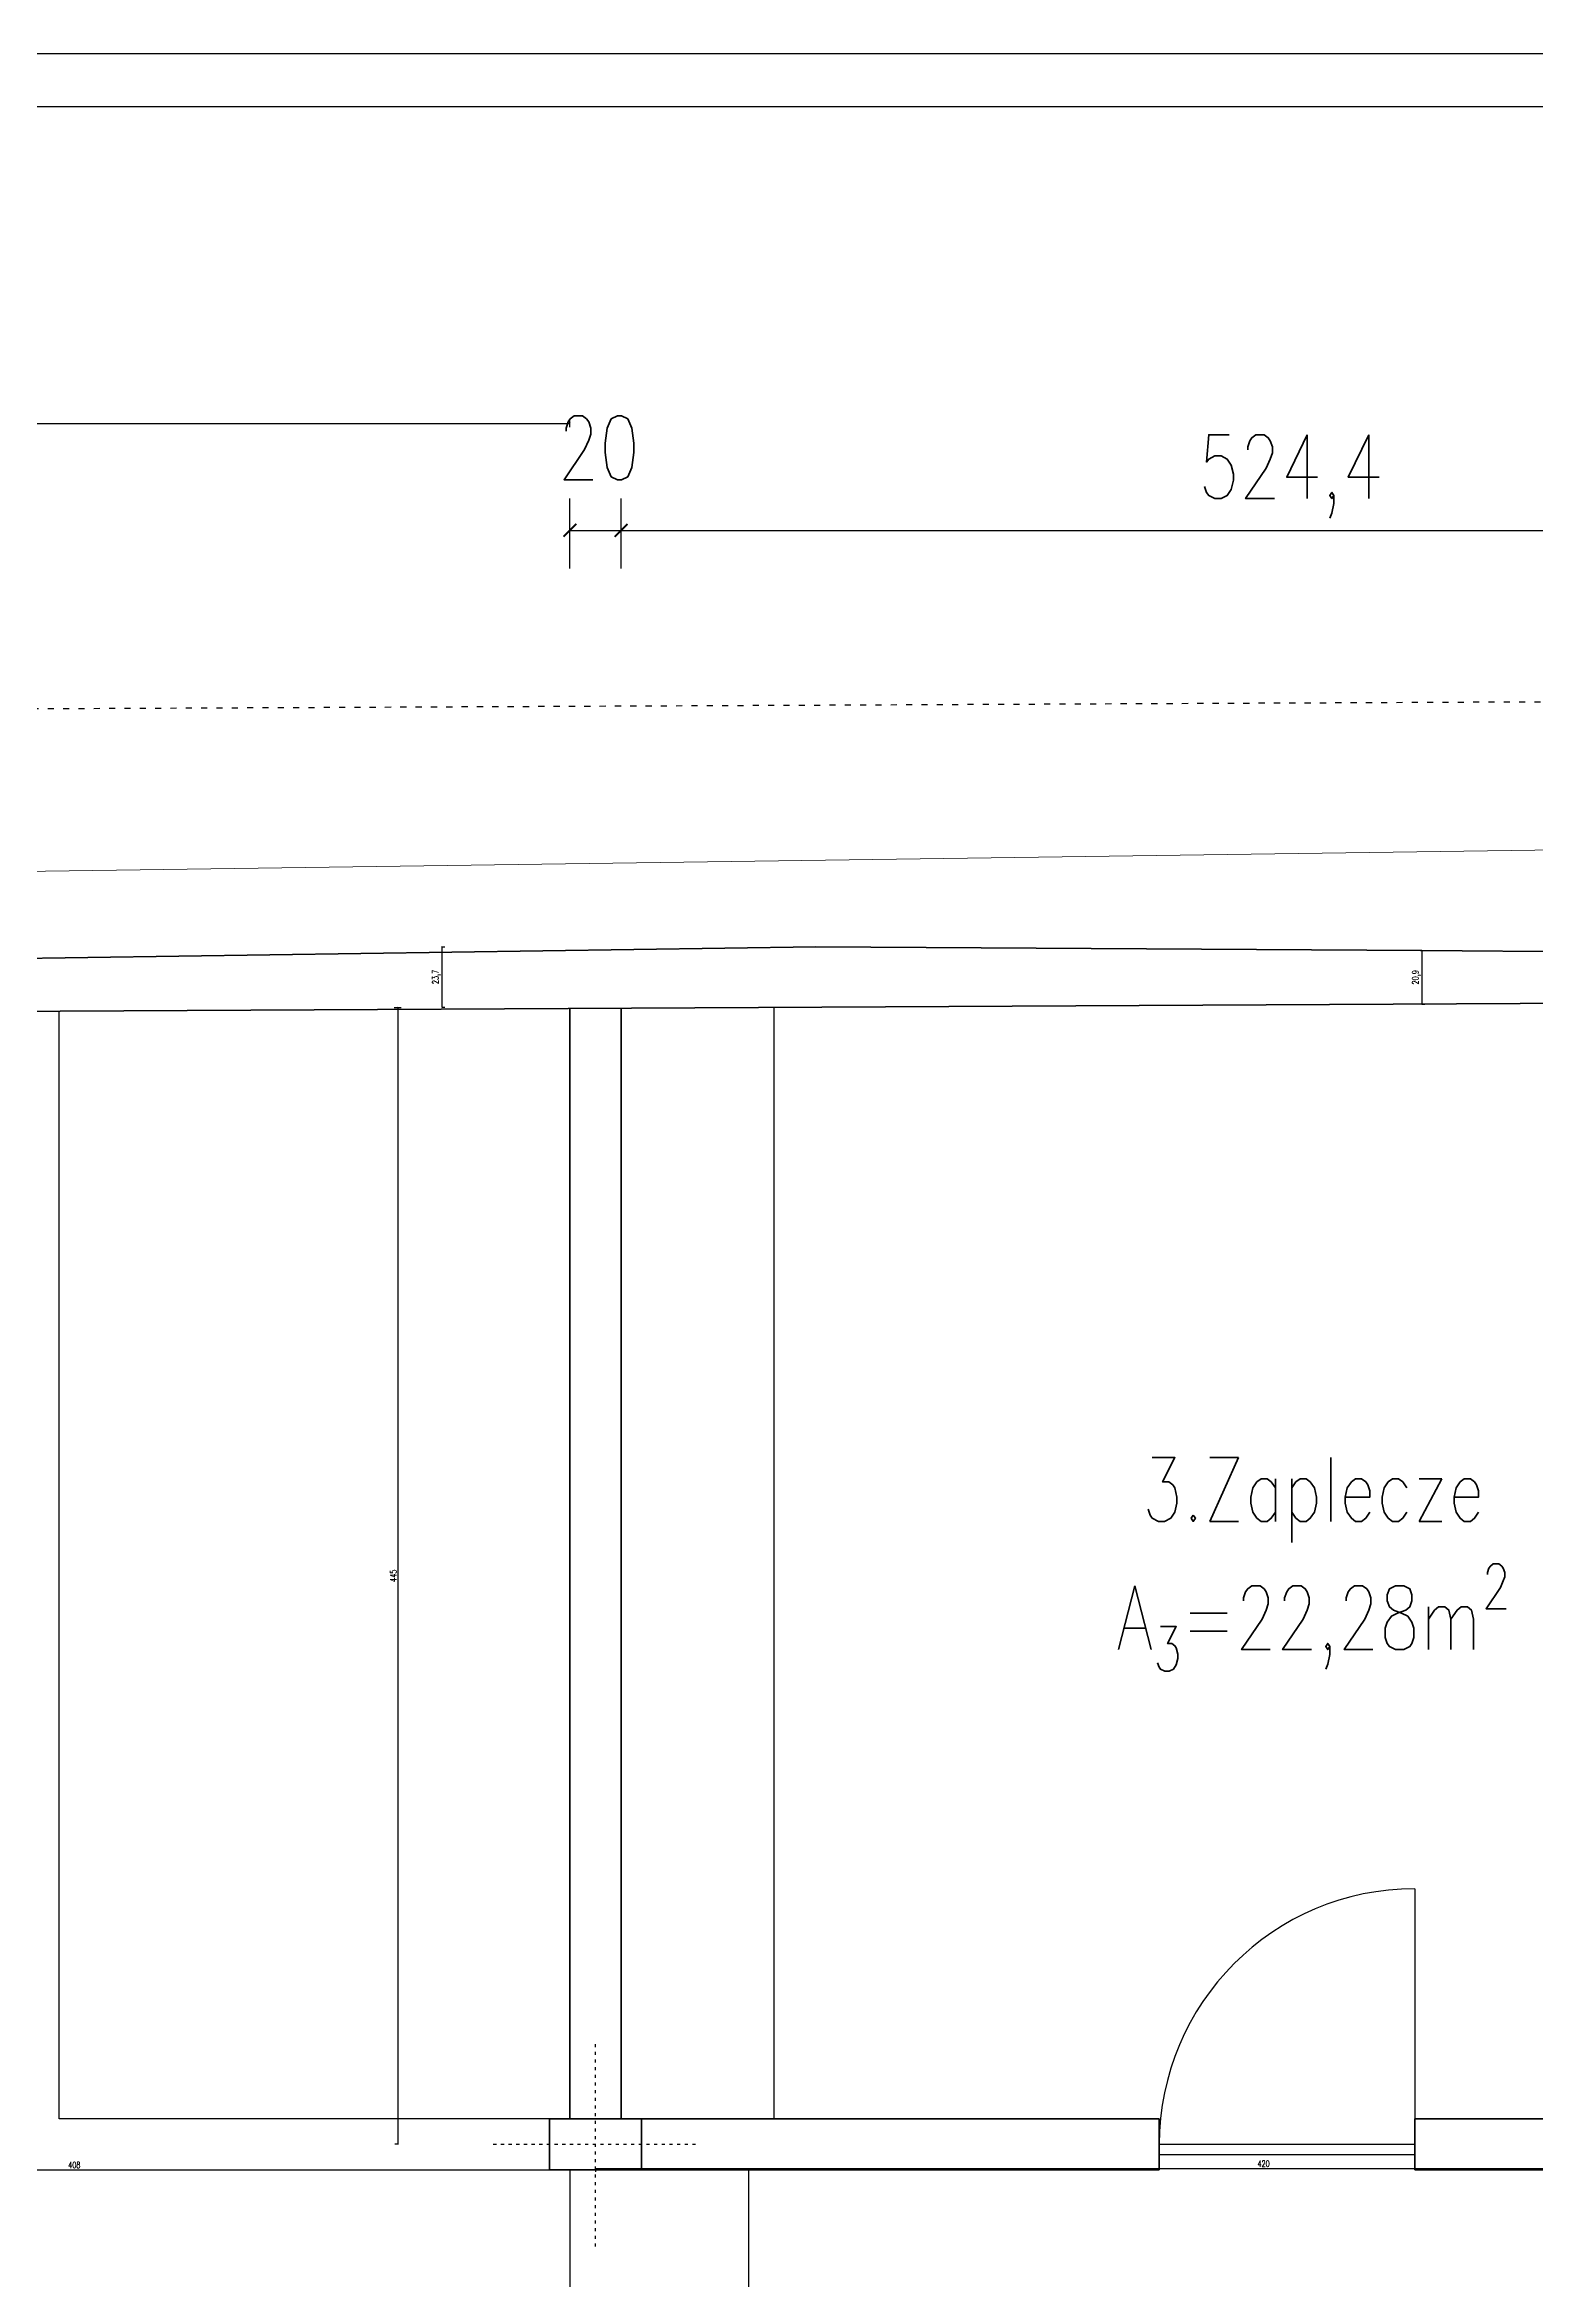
# Model space of a CAD drawing. Header units: millimetres. Extents: x -125182 to -122572, y -7332 to -5704.
# Drawn here: x -123713 to -123130, y -6578 to -5704 of the extents above; entities that cross this region are included whole.
import ezdxf

# ---------------------------------------------------------------- set-up
doc = ezdxf.new("R2010")
doc.units = ezdxf.units.MM
doc.linetypes.add('ACAD_ISO03W100', pattern=[30, 12, -18])
doc.layers.add('przerywana', color=7, linetype='ACAD_ISO03W100')
doc.layers.add('wymiary', color=253, linetype='Continuous', lineweight=5)
doc.layers.add('ściany', color=5, linetype='Continuous', lineweight=50)
doc.styles.add('Opisowy', font='simplex.shx', dxfattribs={"width": 0.75, "height": 2.5})
doc.dimstyles.new('Opisowy', dxfattribs={"dimscale": 0, "dimtxt": 2.5, "dimasz": 0.5, "dimexe": 1.25, "dimexo": 0.625, "dimtad": 1, "dimdec": 1, "dimtxsty": 'Opisowy', "dimblk": 'ARCHTICK', "dimcen": 1, "dimadec": 0, "dimazin": 0, "dimtfac": 1, "dimtdec": 1, "dimtmove": 0, "dimatfit": 3, "dimfxl": 1.5, "dimfxlon": 1, "dimarcsym": 0})

# ---------------------------------------------------------------- blocks, each defined once
blk = doc.blocks.new('_ArchTick')
at = {"color": 0, "linetype": 'ByBlock', "const_width": 0.15}
blk.add_lwpolyline([(-0.5, -0.5), (0.5, 0.5)], dxfattribs=at)
blk = doc.blocks.new('*D3')
at = {"layer": 'Defpoints', "color": 0}
for p in [(-123507.56, -5852), (-124836.58, -6088.04), (-123507.56, -6081.03)]:
    blk.add_point(p, dxfattribs=at)
at = {"layer": 'wymiary', "color": 0, "lineweight": -2}
for p, q in [((-124836.58, -5853.5), (-124836.58, -5850.75)), ((-124836.58, -5852), (-123507.56, -5852)), ((-123507.56, -5853.5), (-123507.56, -5850.75))]:
    blk.add_line(p, q, dxfattribs=at)
at = {"layer": 'wymiary', "color": 0, "lineweight": -2, "xscale": 0.5, "yscale": 0.5, "zscale": 0.5, "rotation": 180}
blk.add_blockref('_ArchTick', (-124836.58, -5852), dxfattribs=at)
at = {"layer": 'wymiary', "color": 0, "lineweight": -2, "xscale": 0.5, "yscale": 0.5, "zscale": 0.5}
blk.add_blockref('_ArchTick', (-123507.56, -5852), dxfattribs=at)
at = {"layer": 'wymiary', "color": 0, "lineweight": 5, "insert": (-124172.07, -5850.12), "char_height": 2.5, "attachment_point": 5, "style": 'Opisowy'}
blk.add_mtext('1329', dxfattribs=at)
blk = doc.blocks.new('*D7')
at = {"layer": 'Defpoints', "color": 0}
for p in [(-122936.2, -5727.98), (-122936.2, -6053.33), (-124862.08, -6062.21)]:
    blk.add_point(p, dxfattribs=at)
at = {"layer": 'wymiary', "color": 0, "lineweight": -2}
for p, q in [((-124862.08, -5729.48), (-124862.08, -5726.73)), ((-124862.08, -5727.98), (-122936.2, -5727.98)), ((-122936.2, -5729.48), (-122936.2, -5726.73))]:
    blk.add_line(p, q, dxfattribs=at)
at = {"layer": 'wymiary', "color": 0, "lineweight": -2, "xscale": 0.5, "yscale": 0.5, "zscale": 0.5, "rotation": 180}
blk.add_blockref('_ArchTick', (-124862.08, -5727.98), dxfattribs=at)
at = {"layer": 'wymiary', "color": 0, "lineweight": -2, "xscale": 0.5, "yscale": 0.5, "zscale": 0.5}
blk.add_blockref('_ArchTick', (-122936.2, -5727.98), dxfattribs=at)
at = {"layer": 'wymiary', "color": 0, "lineweight": 5, "insert": (-123899.14, -5725.87), "char_height": 2.5, "attachment_point": 5, "style": 'Opisowy'}
blk.add_mtext('1925,9', dxfattribs=at)
blk = doc.blocks.new('*D9')
at = {"layer": 'Defpoints', "color": 0}
for p in [(-122925.28, -5707.25), (-124888.28, -6017.61), (-122925.28, -6016.21)]:
    blk.add_point(p, dxfattribs=at)
at = {"layer": 'wymiary', "color": 0, "lineweight": -2}
for p, q in [((-124888.28, -5708.75), (-124888.28, -5706)), ((-124888.28, -5707.25), (-122925.28, -5707.25)), ((-122925.28, -5708.75), (-122925.28, -5706))]:
    blk.add_line(p, q, dxfattribs=at)
at = {"layer": 'wymiary', "color": 0, "lineweight": -2, "xscale": 0.5, "yscale": 0.5, "zscale": 0.5, "rotation": 180}
blk.add_blockref('_ArchTick', (-124888.28, -5707.25), dxfattribs=at)
at = {"layer": 'wymiary', "color": 0, "lineweight": -2, "xscale": 0.5, "yscale": 0.5, "zscale": 0.5}
blk.add_blockref('_ArchTick', (-122925.28, -5707.25), dxfattribs=at)
at = {"layer": 'wymiary', "color": 0, "lineweight": 5, "insert": (-123906.78, -5705.38), "char_height": 2.5, "attachment_point": 5, "style": 'Opisowy'}
blk.add_mtext('1963', dxfattribs=at)
blk = doc.blocks.new('*D40')
at = {"layer": 'Defpoints', "color": 0, "transparency": 16777216}
for p in [(-123905.61, -6536.21), (-123497.56, -6535.61), (-123497.56, -6535.61)]:
    blk.add_point(p, dxfattribs=at)
at = {"layer": 'wymiary', "color": 0, "lineweight": -2, "transparency": 16777216}
for p, q in [((-123905.61, -6535.61), (-123905.61, -6534.36)), ((-123497.56, -6535.61), (-123497.56, -6534.36)), ((-123905.61, -6535.61), (-123497.56, -6535.61))]:
    blk.add_line(p, q, dxfattribs=at)
at = {"layer": 'wymiary', "color": 0, "lineweight": -2, "transparency": 16777216, "xscale": 0.5, "yscale": 0.5, "zscale": 0.5, "rotation": 180}
blk.add_blockref('_ArchTick', (-123905.61, -6535.61), dxfattribs=at)
at = {"layer": 'wymiary', "color": 0, "lineweight": -2, "transparency": 16777216, "xscale": 0.5, "yscale": 0.5, "zscale": 0.5}
blk.add_blockref('_ArchTick', (-123497.56, -6535.61), dxfattribs=at)
at = {"layer": 'wymiary', "color": 0, "lineweight": 5, "transparency": 16777216, "insert": (-123701.59, -6533.74), "char_height": 2.5, "attachment_point": 5, "style": 'Opisowy'}
blk.add_mtext('408', dxfattribs=at)
blk = doc.blocks.new('*D41')
at = {"layer": 'Defpoints', "color": 0}
for p in [(-123577.13, -6080.63), (-123574.83, -6080.63), (-123574.83, -6525.61)]:
    blk.add_point(p, dxfattribs=at)
at = {"layer": 'wymiary', "color": 0, "lineweight": -2}
for p, q in [((-123576.33, -6080.63), (-123573.58, -6080.63)), ((-123574.83, -6525.61), (-123574.83, -6080.63)), ((-123574.83, -6525.61), (-123576.08, -6525.61))]:
    blk.add_line(p, q, dxfattribs=at)
at = {"layer": 'wymiary', "color": 0, "lineweight": -2, "xscale": 0.5, "yscale": 0.5, "zscale": 0.5}
for p, rotation in [((-123574.83, -6080.63), 90), ((-123574.83, -6525.61), 270)]:
    blk.add_blockref('_ArchTick', p, dxfattribs=dict(at, rotation=rotation))
at = {"layer": 'wymiary', "color": 0, "lineweight": 5, "insert": (-123576.7, -6303.12), "char_height": 2.5, "attachment_point": 5, "rotation": 90, "style": 'Opisowy'}
blk.add_mtext('445', dxfattribs=at)
blk = doc.blocks.new('*D42')
at = {"layer": 'Defpoints', "color": 0, "transparency": 16777216}
for p in [(-123497.56, -6534.36), (-122974.42, -6528.27), (-122974.42, -6535.11)]:
    blk.add_point(p, dxfattribs=at)
at = {"layer": 'wymiary', "color": 0, "lineweight": -2, "transparency": 16777216}
for p, q in [((-122974.42, -6533.61), (-122974.42, -6536.36)), ((-123497.56, -6534.99), (-123497.56, -6536.36)), ((-123497.56, -6535.11), (-122974.42, -6535.11))]:
    blk.add_line(p, q, dxfattribs=at)
at = {"layer": 'wymiary', "color": 0, "lineweight": -2, "transparency": 16777216, "xscale": 0.5, "yscale": 0.5, "zscale": 0.5, "rotation": 180}
blk.add_blockref('_ArchTick', (-123497.56, -6535.11), dxfattribs=at)
at = {"layer": 'wymiary', "color": 0, "lineweight": -2, "transparency": 16777216, "xscale": 0.5, "yscale": 0.5, "zscale": 0.5}
blk.add_blockref('_ArchTick', (-122974.42, -6535.11), dxfattribs=at)
at = {"layer": 'wymiary', "color": 0, "lineweight": 5, "transparency": 16777216, "insert": (-123235.99, -6533.23), "char_height": 2.5, "attachment_point": 5, "style": 'Opisowy'}
blk.add_mtext('420', dxfattribs=at)
blk = doc.blocks.new('*D43')
at = {"layer": 'Defpoints', "color": 0}
for p in [(-123558.14, -6056.83), (-123558.01, -6080.53), (-123557.74, -6080.53)]:
    blk.add_point(p, dxfattribs=at)
at = {"layer": 'wymiary', "color": 0, "lineweight": -2}
for p, q in [((-123557.74, -6056.83), (-123556.49, -6056.83)), ((-123557.74, -6056.83), (-123557.74, -6080.53)), ((-123557.74, -6080.53), (-123556.49, -6080.53))]:
    blk.add_line(p, q, dxfattribs=at)
at = {"layer": 'wymiary', "color": 0, "lineweight": -2, "xscale": 0.5, "yscale": 0.5, "zscale": 0.5}
for p, rotation in [((-123557.74, -6056.83), 90), ((-123557.74, -6080.53), 270)]:
    blk.add_blockref('_ArchTick', p, dxfattribs=dict(at, rotation=rotation))
at = {"layer": 'wymiary', "color": 0, "lineweight": 5, "insert": (-123559.85, -6068.68), "char_height": 2.5, "attachment_point": 5, "rotation": 90, "style": 'Opisowy'}
blk.add_mtext('23,7', dxfattribs=at)
blk = doc.blocks.new('*D46')
at = {"layer": 'Defpoints', "color": 0, "transparency": 16777216}
for p in [(-123175.24, -6058.37), (-123174.32, -6079.27), (-123174.08, -6079.27)]:
    blk.add_point(p, dxfattribs=at)
at = {"layer": 'wymiary', "color": 0, "lineweight": -2, "transparency": 16777216}
for p, q in [((-123174.61, -6058.37), (-123172.83, -6058.37)), ((-123174.08, -6058.37), (-123174.08, -6079.27)), ((-123174.08, -6079.27), (-123172.83, -6079.27))]:
    blk.add_line(p, q, dxfattribs=at)
at = {"layer": 'wymiary', "color": 0, "lineweight": -2, "transparency": 16777216, "xscale": 0.5, "yscale": 0.5, "zscale": 0.5}
for p, rotation in [((-123174.08, -6058.37), 90), ((-123174.08, -6079.27), 270)]:
    blk.add_blockref('_ArchTick', p, dxfattribs=dict(at, rotation=rotation))
at = {"layer": 'wymiary', "color": 0, "lineweight": 5, "transparency": 16777216, "insert": (-123176.19, -6068.82), "char_height": 2.5, "attachment_point": 5, "rotation": 90, "style": 'Opisowy'}
blk.add_mtext('20,9', dxfattribs=at)
blk = doc.blocks.new('*D135')
at = {"layer": 'Defpoints', "color": 0, "transparency": 16777216}
for p in [(-123487.56, -5893.85), (-123507.56, -6081.03), (-123487.56, -6080.98)]:
    blk.add_point(p, dxfattribs=at)
at = {"layer": 'wymiary', "color": 0, "lineweight": -2, "transparency": 16777216}
for p, q in [((-123507.56, -5908.85), (-123507.56, -5881.35)), ((-123487.56, -5908.85), (-123487.56, -5881.35)), ((-123507.56, -5893.85), (-123487.56, -5893.85))]:
    blk.add_line(p, q, dxfattribs=at)
at = {"layer": 'wymiary', "color": 0, "lineweight": -2, "transparency": 16777216, "xscale": 5, "yscale": 5, "zscale": 5, "rotation": 180}
blk.add_blockref('_ArchTick', (-123507.56, -5893.85), dxfattribs=at)
at = {"layer": 'wymiary', "color": 0, "lineweight": -2, "transparency": 16777216, "xscale": 5, "yscale": 5, "zscale": 5}
blk.add_blockref('_ArchTick', (-123487.56, -5893.85), dxfattribs=at)
at = {"layer": 'wymiary', "color": 0, "transparency": 16777216, "insert": (-123496.2, -5861.55), "char_height": 25, "attachment_point": 5, "style": 'Opisowy'}
blk.add_mtext('20', dxfattribs=at)
blk = doc.blocks.new('*D136')
at = {"layer": 'Defpoints', "color": 0, "transparency": 16777216}
for p in [(-122963.14, -5893.85), (-122963.14, -6078.16), (-123487.56, -6080.98)]:
    blk.add_point(p, dxfattribs=at)
at = {"layer": 'wymiary', "color": 0, "lineweight": -2, "transparency": 16777216}
for p, q in [((-123487.56, -5908.85), (-123487.56, -5881.35)), ((-122963.14, -5908.85), (-122963.14, -5881.35)), ((-123487.56, -5893.85), (-122963.14, -5893.85))]:
    blk.add_line(p, q, dxfattribs=at)
at = {"layer": 'wymiary', "color": 0, "lineweight": -2, "transparency": 16777216, "xscale": 5, "yscale": 5, "zscale": 5, "rotation": 180}
blk.add_blockref('_ArchTick', (-123487.56, -5893.85), dxfattribs=at)
at = {"layer": 'wymiary', "color": 0, "lineweight": -2, "transparency": 16777216, "xscale": 5, "yscale": 5, "zscale": 5}
blk.add_blockref('_ArchTick', (-122963.14, -5893.85), dxfattribs=at)
at = {"layer": 'wymiary', "color": 0, "transparency": 16777216, "insert": (-123225.35, -5872.72), "char_height": 25, "attachment_point": 5, "style": 'Opisowy'}
blk.add_mtext('524,4', dxfattribs=at)

msp = doc.modelspace()

# ---------------------------------------------------------------- linework, layer by layer
at = {"lineweight": 20}
msp.add_line((-124888.28, -6043.85), (-122925.66, -6016.21), dxfattribs=at)
for p, q in [((-123707.56, -6515.61), (-123707.56, -6082.08)), ((-123427.56, -6515.61), (-123427.56, -6080.61)), ((-123176.83, -6425.61), (-123176.83, -6525.61)), ((-123507.56, -6515.61), (-123707.56, -6515.61)), ((-123276.83, -6525.61), (-123176.83, -6525.61)), ((-123276.76, -6529.61), (-123176.83, -6529.61)), ((-123507.56, -6535.61), (-123507.56, -6585.61)), ((-123437.56, -6585.61), (-123437.56, -6535.61))]:
    msp.add_line(p, q)
msp.add_arc((-123176.83, -6525.61), 100, 90, 180)
at = {"layer": 'przerywana', "ltscale": 0.2}
msp.add_line((-122833.57, -5959.7), (-124960.95, -5969.5), dxfattribs=at)
at = {"layer": 'wymiary', "linetype": 'ACAD_ISO03W100', "lineweight": 30, "ltscale": 0.1}
for p, q in [((-123497.56, -6565.61), (-123497.56, -6485.61)), ((-123537.56, -6525.61), (-123457.56, -6525.61))]:
    msp.add_line(p, q, dxfattribs=at)
at = {"layer": 'ściany'}
for p, q in [((-123899.86, -6064.1), (-123411.29, -6056.83)), ((-123411.29, -6056.83), (-123174.08, -6058.37)), ((-123174.08, -6058.37), (-122936.2, -6060.17)), ((-123507.56, -6515.61), (-123507.56, -6080.98)), ((-123487.56, -6515.61), (-123487.56, -6080.98)), ((-123479.56, -6515.61), (-123276.83, -6515.61)), ((-123276.83, -6515.61), (-123276.83, -6535.61)), ((-123176.83, -6515.61), (-123176.83, -6535.61)), ((-123176.83, -6515.61), (-122974.1, -6515.61)), ((-123479.56, -6535.61), (-123276.83, -6535.61)), ((-123176.83, -6535.61), (-122974.6, -6535.61))]:
    msp.add_line(p, q, dxfattribs=at)
at = {"layer": 'ściany', "lineweight": 40}
msp.add_line((-122963.14, -6078.16), (-124836.58, -6088.04), dxfattribs=at)
at = {"layer": 'ściany', "lineweight": 50}
for p, q in [((-123479.56, -6515.61), (-123515.56, -6515.61)), ((-123515.56, -6515.61), (-123515.56, -6535.61)), ((-123479.56, -6535.61), (-123479.56, -6515.61)), ((-123515.56, -6535.61), (-123479.56, -6535.61))]:
    msp.add_line(p, q, dxfattribs=at)

# ---------------------------------------------------------------- texts
at = {"insert": (-123216.51, -6298.63), "char_height": 25, "width": 426.9436, "attachment_point": 5, "style": 'Opisowy'}
msp.add_mtext('\\A1;\\pxqc;3.Zaplecze\\PA{\\H0.7x;\\S^ 3;}=22,28m{\\H0.7x;\\S2^ ;}', dxfattribs=at)

# ---------------------------------------------------------------- dimensions: what is measured, and where the dimension line sits
at = {"layer": 'wymiary', "lineweight": 5}
for base, p1, p2, picture, middle in [((-122925.28, -5707.25), (-124888.28, -6017.61), (-122925.28, -6016.21), '*D9', (-123906.78, -5705.38)), ((-122936.2, -5727.98), (-124862.08, -6062.21), (-122936.2, -6053.33), '*D7', (-123899.14, -5725.87)), ((-123507.56, -5852), (-124836.58, -6088.04), (-123507.56, -6081.03), '*D3', (-124172.07, -5850.12)), ((-123497.5635, -6535.6117), (-123905.6134, -6536.2117), (-123497.5635, -6535.6117), '*D40', (-123701.5885, -6533.7367))]:
    dim = msp.add_linear_dim(base=base, p1=p1, p2=p2, dimstyle='Opisowy', dxfattribs=at)
    dim.commit()
    dim.dimension.update_dxf_attribs({"geometry": picture, "text_midpoint": middle})
at = {"layer": 'wymiary'}
dim = msp.add_linear_dim(base=(-123487.56, -5893.85), p1=(-123507.56, -6081.03), p2=(-123487.56, -6080.98), dimstyle='Opisowy', dxfattribs=at)
dim.commit()
dim.dimension.update_dxf_attribs({"geometry": '*D135', "text_midpoint": (-123496.2, -5880.3), "dimtype": 160})
dim = msp.add_linear_dim(base=(-122963.14, -5893.85), p1=(-123487.56, -6080.98), p2=(-122963.14, -6078.16), dimstyle='Opisowy', dxfattribs=at)
dim.commit()
dim.dimension.update_dxf_attribs({"geometry": '*D136', "text_midpoint": (-123225.35, -5872.72)})
at = {"layer": 'wymiary', "lineweight": 5}
for base, p1, p2, picture, middle in [((-123557.74, -6080.53), (-123558.14, -6056.83), (-123558.01, -6080.53), '*D43', (-123559.85, -6068.68)), ((-123174.08, -6079.27), (-123175.24, -6058.37), (-123174.32, -6079.27), '*D46', (-123176.19, -6068.82)), ((-123574.83, -6080.63), (-123574.83, -6525.61), (-123577.13, -6080.63), '*D41', (-123576.7, -6303.12))]:
    dim = msp.add_linear_dim(base=base, p1=p1, p2=p2, angle=90, dimstyle='Opisowy', dxfattribs=at)
    dim.commit()
    dim.dimension.update_dxf_attribs({"geometry": picture, "text_midpoint": middle})
dim = msp.add_linear_dim(base=(-122974.42, -6535.11), p1=(-123497.56, -6534.36), p2=(-122974.42, -6528.27), text='420', dimstyle='Opisowy', dxfattribs=at)
dim.commit()
dim.dimension.update_dxf_attribs({"geometry": '*D42', "text_midpoint": (-123235.99, -6533.23)})

doc.saveas('drawing.dxf')
